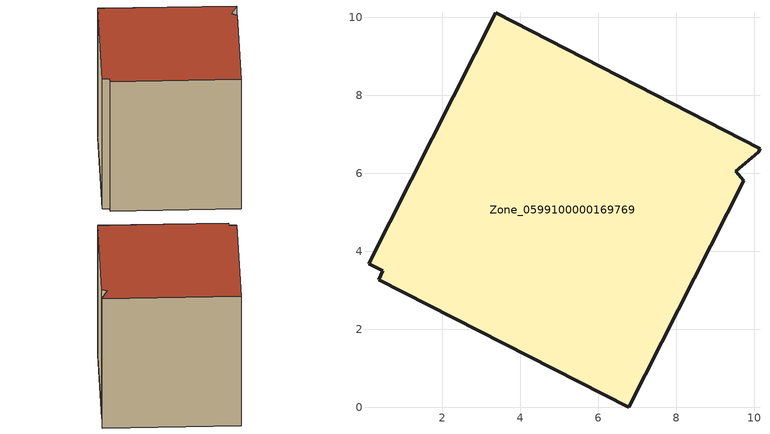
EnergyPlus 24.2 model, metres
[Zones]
Zone_0599100000169769
 floor ground (C_G): 6.78,0 0.38,3.27 0.47,3.5 0.11,3.68 3.38,10.11 10.15,6.63 10.1,6.53 9.53,6.05 9.73,5.8 z0
 wall outside (C_F): 10.1,6.53 10.15,6.63 3.38,10.11 0.11,3.68 0.47,3.5 0.38,3.27 6.78,0 9.73,5.8 9.53,6.05 10.1,6.53 z0:8.42
 roof outside (C_R): 0.38,3.27 6.78,0 9.73,5.8 9.53,6.05 10.1,6.53 10.15,6.63 3.38,10.11 0.11,3.68 0.47,3.5 z8.42
[BUILDING]
Pand.0599100000169769: North Axis=0; Terrain=City; Loads Convergence Tolerance Value=0.04; Temperature Convergence Tolerance Value=0.4; Solar Distribution=FullExterior; Maximum Number of Warmup Days=25; Minimum Number of Warmup Days=1
[Site:Location]
Rotterdam.The.Hague.AP_ZH_NLD Design_Conditions: Latitude=51.96; Longitude=4.45; Time Zone=1; Elevation=-4.5
[SITE:GROUNDTEMPERATURE:BUILDINGSURFACE]
18, 18, 18, 18, 18, 18, 18, 18, 18, 18, 18, 18
[MATERIAL] Thermal Absorptance=0.9; Solar Absorptance=0.7; Visible Absorptance=0.7
Name | Roughness | Thickness | Conductivity | Density | Specific Heat
G.TC.1975-1991 | MediumSmooth | 0.15 | 0.288461 | 540 | 1210
F.TC.1975-1991 | Rough | 0.3 | 0.230769 | 1920 | 840
R.TC.1975-1991 | MediumRough | 0.2 | 0.153846 | 1500 | 1000
[CONSTRUCTION]
C_G: G.TC.1975-1991
C_F: F.TC.1975-1991
C_R: R.TC.1975-1991
[ZONE]
Zone_0599100000169769: Type=1; Multiplier=1; Ceiling Height=Autocalculate; Volume=Autocalculate; Floor Area=autocalculate; Part of Total Floor Area=Yes
[ZONEINFILTRATION:DESIGNFLOWRATE]
Infil_Zone_0599100000169769: Zone or ZoneList or Space or SpaceList=Zone_0599100000169769; Schedule=AlwaysOn; Design Flow Rate Calculation Method=Flow/Area; Flow Rate per Floor Area=0.003; Constant Term Coefficient=1; Temperature Term Coefficient=0; Velocity Term Coefficient=0; Velocity Squared Term Coefficient=0
[HVACTEMPLATE:ZONE:IDEALLOADSAIRSYSTEM]
Zone_0599100000169769: Maximum Heating Supply Air Temperature=50; Minimum Cooling Supply Air Temperature=13; Maximum Heating Supply Air Humidity Ratio=0.0156; Minimum Cooling Supply Air Humidity Ratio=0.0077; Heating Limit=NoLimit; Cooling Limit=NoLimit; Dehumidification Control Type=ConstantSensibleHeatRatio; Cooling Sensible Heat Ratio=0.7; Dehumidification Setpoint=60; Humidification Control Type=None; Humidification Setpoint=30; Outdoor Air Method=None; Outdoor Air Flow Rate per Person=0.00944; Outdoor Air Flow Rate per Zone Floor Area=0; Outdoor Air Flow Rate per Zone=0; Demand Controlled Ventilation Type=None; Outdoor Air Economizer Type=NoEconomizer; Heat Recovery Type=None; Sensible Heat Recovery Effectiveness=0.7; Latent Heat Recovery Effectiveness=0.65
[ZONECONTROL:THERMOSTAT]
ThermostatControl_Zone_0599100000169769: Zone or ZoneList=Zone_0599100000169769; Control Type Schedule=DualSetpointControlType; Control 1=Thermostat_Zone_0599100000169769; Temperature Difference Between Cutout And Setpoint=0
[THERMOSTATSETPOINT:DUALSETPOINT]
Thermostat_Zone_0599100000169769: Heating Setpoint Temperature Schedule=HeatingSetpoint_Zone_0599100000169769; Cooling Setpoint Temperature Schedule=CoolingSetpoint_Zone_0599100000169769
[SCHEDULE:COMPACT]
HeatingSetpoint_Zone_0599100000169769: Through: 12/31, For: AllDays, Until: 24:00, 21
CoolingSetpoint_Zone_0599100000169769: Through: 12/31, For: AllDays, Until: 24:00, 24
DualSetpointControlType: Through: 12/31, For: AllDays, Until: 24:00, 4
AlwaysOn: Through: 12/31, For: AllDays, Until: 24:00, 1
